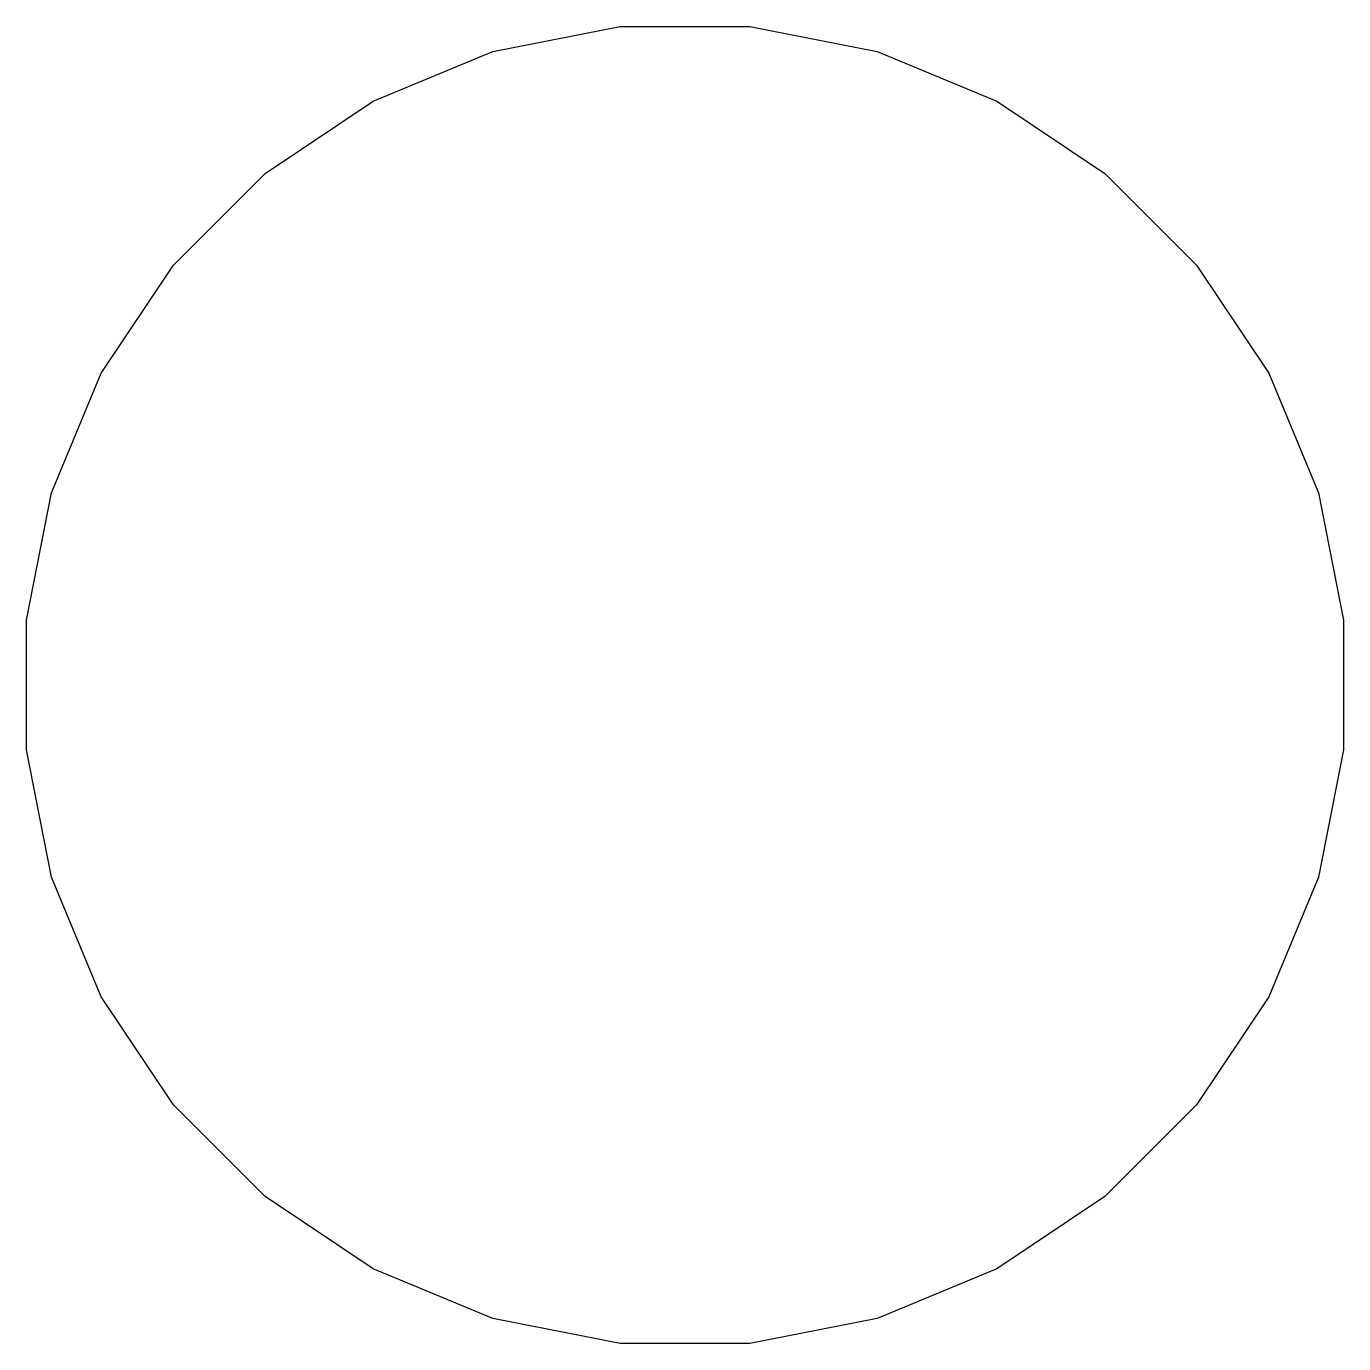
# Model space of a CAD drawing. Extents: x 2.42 to 5.08, y -5.33 to -2.67.
# Drawn here: x 4.2996 to 4.376, y -3.8799 to -3.8035 of the extents above; entities that cross this region are included whole.
import ezdxf

# ---------------------------------------------------------------- set-up
doc = ezdxf.new("R2010")
doc.units = 0
doc.header["$MEASUREMENT"] = 0
doc.layers.add('BLACK', color=7, linetype='CONTINUOUS')

msp = doc.modelspace()

# ---------------------------------------------------------------- linework, layer by layer
at = {"layer": 'BLACK', "linetype": 'CONTINUOUS'}
for p, q in [((4.326663, -3.804999), (4.334044, -3.803531)), ((4.334044, -3.803531), (4.341569, -3.803531)), ((4.341569, -3.803531), (4.348949, -3.804999)), ((4.319711, -3.807879), (4.326663, -3.804999)), ((4.348949, -3.804999), (4.355901, -3.807879)), ((4.313455, -3.81206), (4.319711, -3.807879)), ((4.355901, -3.807879), (4.362158, -3.81206)), ((4.308134, -3.817381), (4.313455, -3.81206)), ((4.362158, -3.81206), (4.367479, -3.817381)), ((4.303953, -3.823637), (4.308134, -3.817381)), ((4.367479, -3.817381), (4.37166, -3.823637)), ((4.301073, -3.830589), (4.303953, -3.823637)), ((4.37166, -3.823637), (4.374539, -3.830589)), ((4.299605, -3.83797), (4.301073, -3.830589)), ((4.374539, -3.830589), (4.376007, -3.83797)), ((4.299605, -3.845495), (4.299605, -3.83797)), ((4.376007, -3.83797), (4.376007, -3.845495)), ((4.301073, -3.852875), (4.299605, -3.845495)), ((4.376007, -3.845495), (4.374539, -3.852875)), ((4.303953, -3.859827), (4.301073, -3.852875)), ((4.374539, -3.852875), (4.37166, -3.859827)), ((4.308134, -3.866084), (4.303953, -3.859827)), ((4.37166, -3.859827), (4.367479, -3.866084)), ((4.313455, -3.871405), (4.308134, -3.866084)), ((4.367479, -3.866084), (4.362158, -3.871405)), ((4.319711, -3.875586), (4.313455, -3.871405)), ((4.362158, -3.871405), (4.355901, -3.875586)), ((4.326663, -3.878465), (4.319711, -3.875586)), ((4.355901, -3.875586), (4.348949, -3.878465)), ((4.334044, -3.879933), (4.326663, -3.878465)), ((4.348949, -3.878465), (4.341569, -3.879933)), ((4.341569, -3.879933), (4.334044, -3.879933))]:
    msp.add_line(p, q, dxfattribs=at)

doc.saveas('drawing.dxf')
